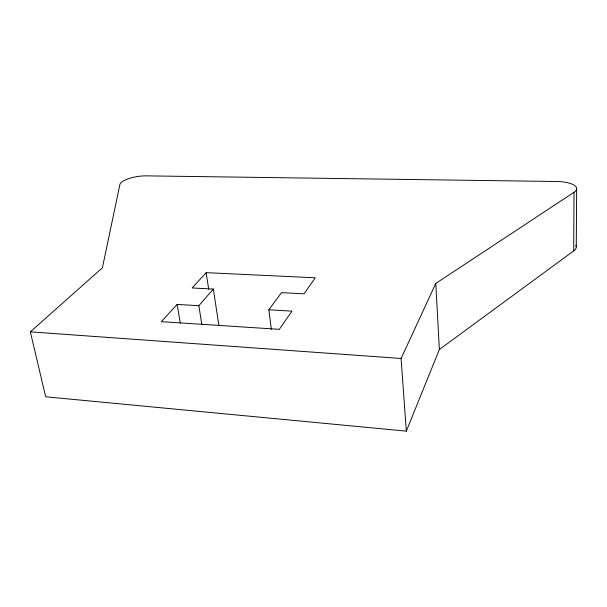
<?xml version="1.0" encoding="UTF-8"?>
<svg xmlns="http://www.w3.org/2000/svg" width="607" height="607" viewBox="0 0 607 607"><rect width="100%" height="100%" fill="white"/><g stroke="black" fill="none" stroke-linecap="round" stroke-linejoin="round"><path stroke-width="0.91" d="M439.369 349.503L573.706 250.896L574.025 192.29A21.784 7.542 -1.2 0 0 556.907 181.508L146.31 175.863A18.589 5.85 -9.1 0 0 119.875 184.574L102.408 267.786L30.35 331.854L45.677 396.788L406.326 431.145L439.369 349.503L435.765 283.454L574.025 192.29M576.271 246.867L576.65 188.618M406.326 431.145L401.09 358.487L435.765 283.454M271.344 329.373L268.825 309.79L281.519 292.65L304.031 293.834L315.223 277.786L206.145 272.657L192.161 287.961L213.345 289.069L218.861 325.42M201.782 324.206L198.838 305.693L213.345 289.069M198.838 305.693L177.123 304.418L161.341 321.68L279.296 329.343L291.975 311.148L268.825 309.79M30.35 331.854L401.09 358.487M177.123 304.418L180.271 323.076M206.145 272.657L208.732 289.463M575.876 245.289A21.253 8.377 -0.4 0 1 573.706 250.896"/></g></svg>
